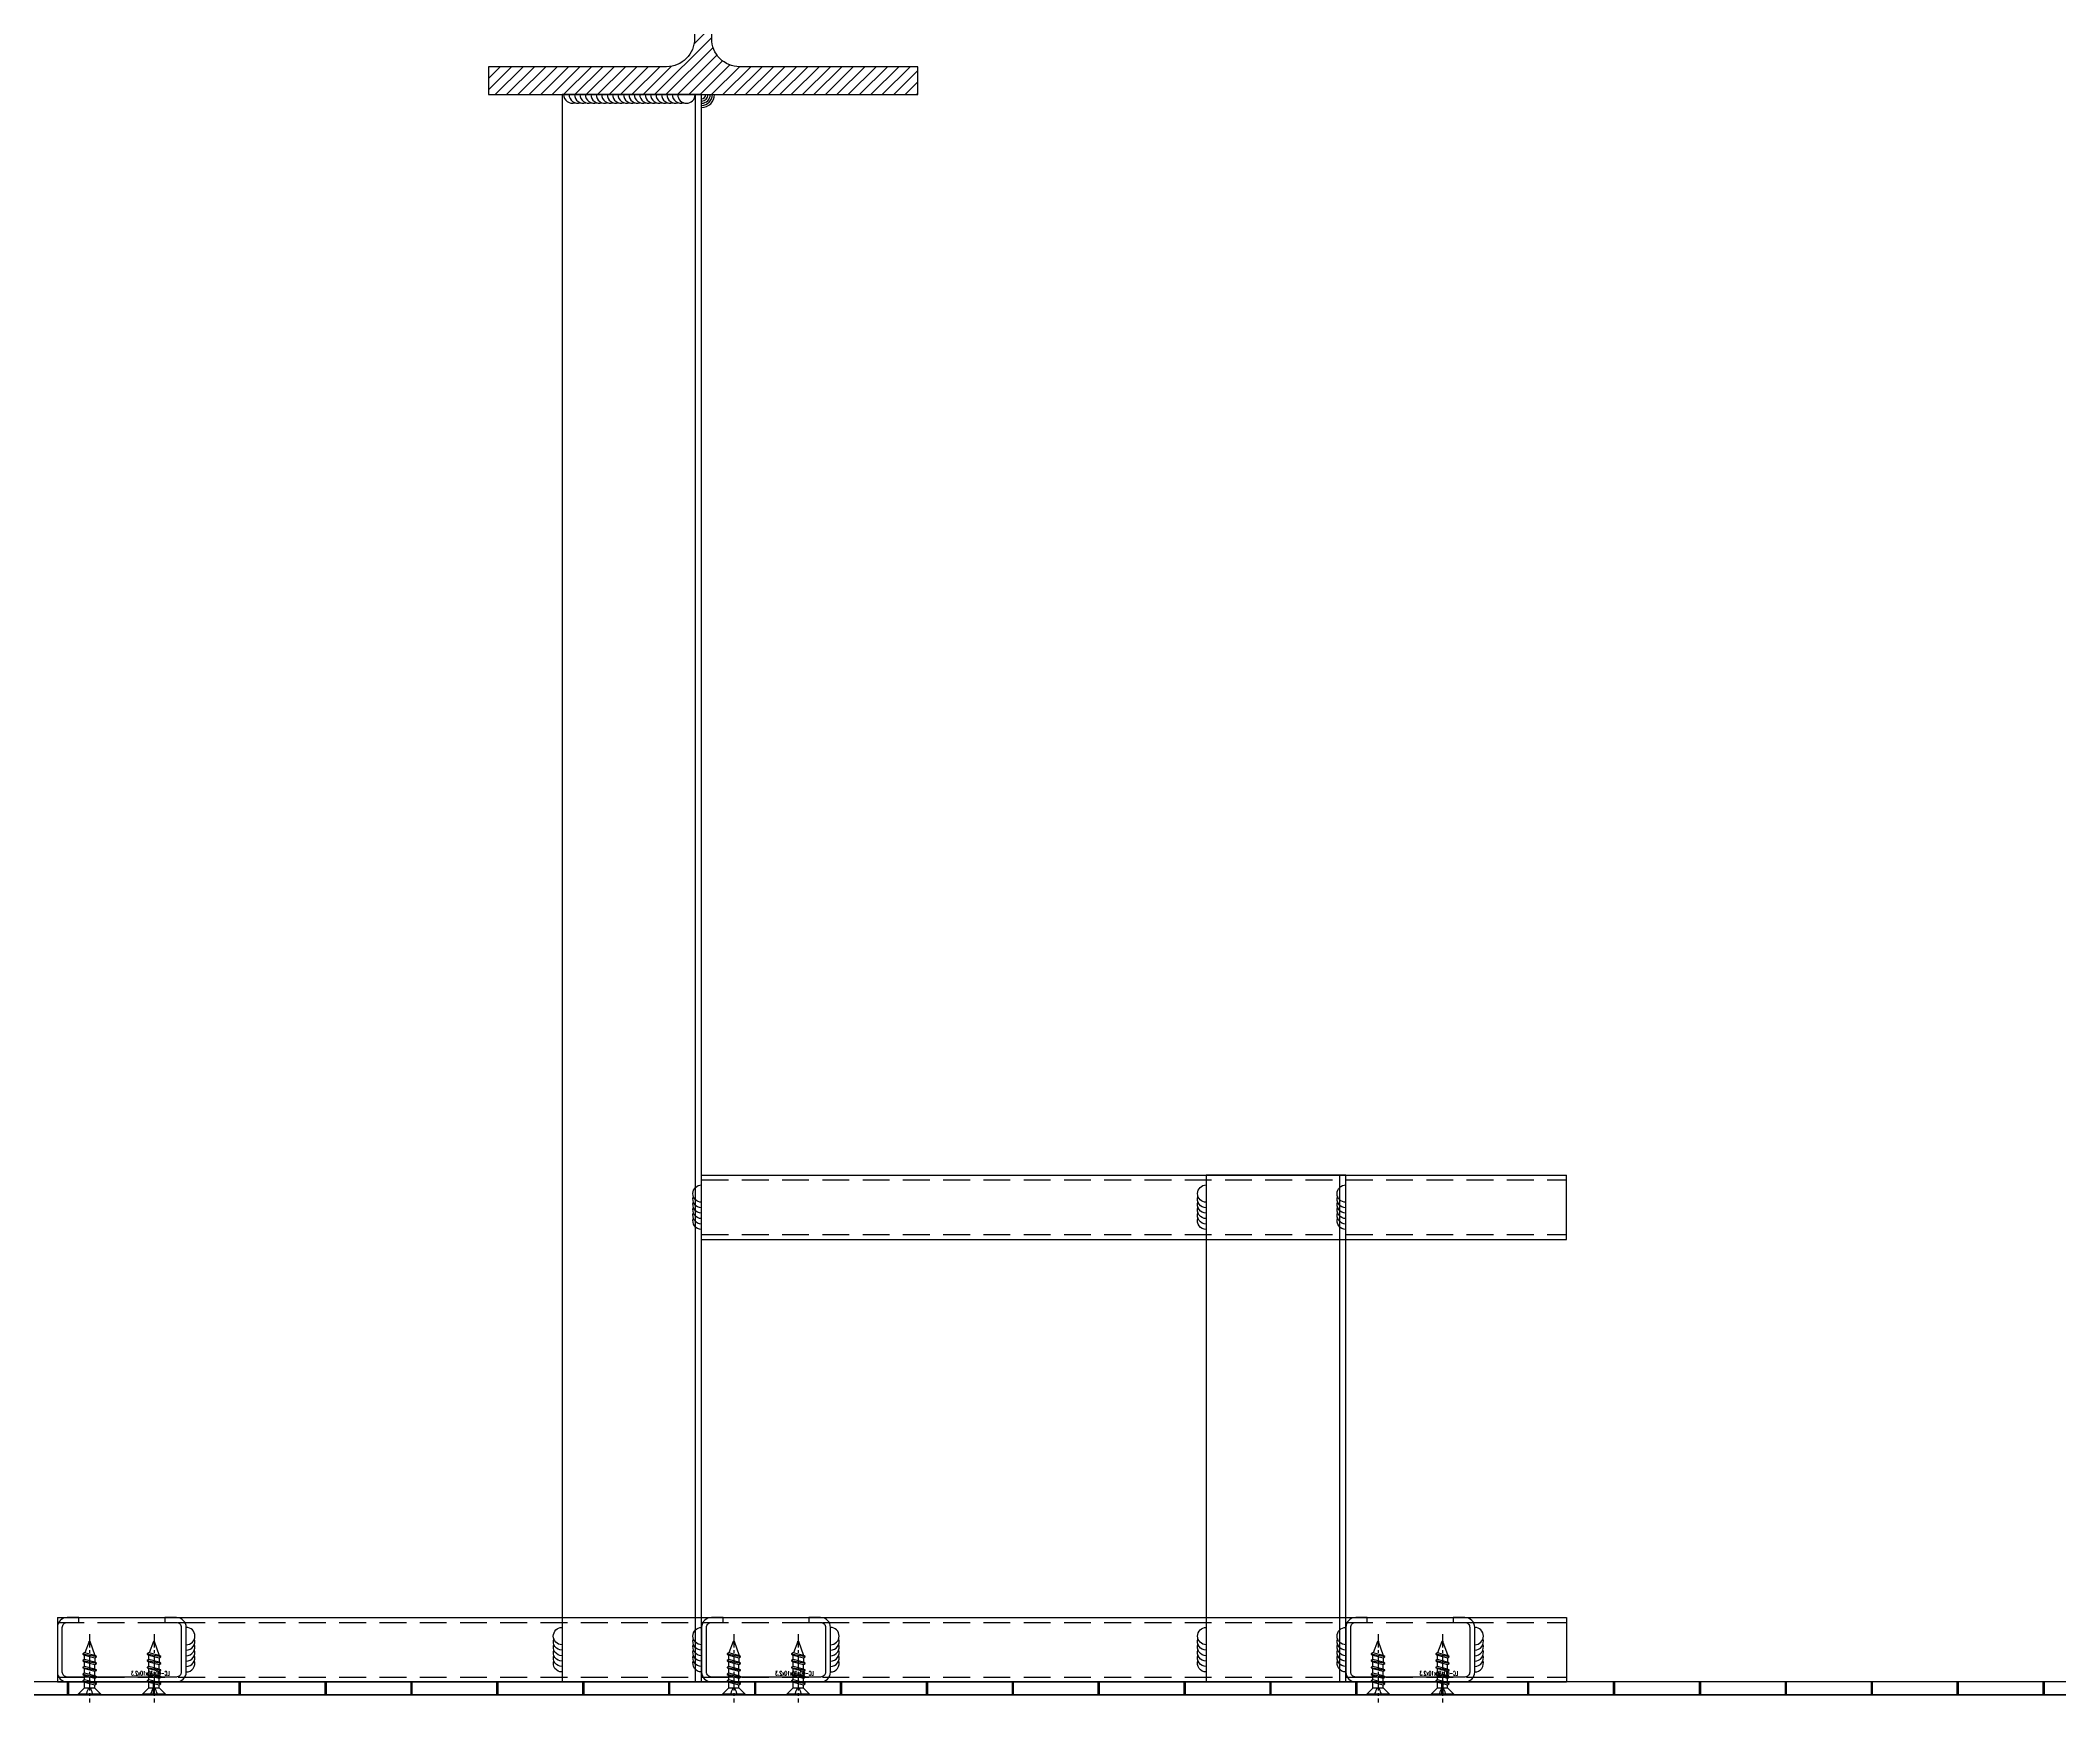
# Model space of a CAD drawing. Extents: x -3378 to 102197, y -3799 to 48702.
# Drawn here: x 59358 to 60298, y 47094 to 47868 of the extents above; entities that cross this region are included whole.
import ezdxf

# ---------------------------------------------------------------- set-up
doc = ezdxf.new("R2010")
doc.units = 0
doc.linetypes.add('CENTER', pattern=[2, 1.25, -0.25, 0.25, -0.25])
doc.linetypes.add('HIDDEN', pattern=[0.375, 0.25, -0.125])
for name, color, linetype in [('24WELD', 55, 'Continuous'), ('CENTER', 4, 'CENTER'), ('STRUCTURAL', 3, 'Continuous'), ('結構體 STRUCTURAL', 154, 'Continuous'), ('螺絲 固定五金 FASTENERS', 124, 'Continuous'), ('螺絲、螺栓', 4, 'Continuous'), ('視覺模型鋁擠型暫替', 4, 'Continuous'), ('金屬面材 METAL PANEL', 2, 'Continuous'), ('鐵件', 6, 'Continuous'), ('鐵件 STEEL', 20, 'Continuous')]:
    doc.layers.add(name, color=color, linetype=linetype)
doc.styles.add('romans', font='romans.shx', dxfattribs={"width": 0.5, "bigfont": ' chineset.shx'})

# ---------------------------------------------------------------- blocks, each defined once
blk = doc.blocks.new('H-400x200x8x13')
at = {"layer": '視覺模型鋁擠型暫替', "linetype": 'Continuous'}
h = blk.add_hatch(dxfattribs=at)
h.set_pattern_fill('ANSI31', color=1, scale=30, angle=180)
h.set_pattern_definition([(225, (85874.229, 995633.081), (2.65165043, -2.65165043), [])])
h.paths.add_polyline_path([(300, -400), (300, -387), (217, -387, -0.414214), (204, -374), (204, -26, -0.414214), (217, -13), (300, -13), (300, 0), (100, 0), (100, -13), (183, -13, -0.414214), (196, -26), (196, -374, -0.414214), (183, -387), (100, -387), (100, -400)])
blk.add_lwpolyline([(100, -13), (183, -13, -0.414214), (196, -26), (196, -374, -0.414214), (183, -387), (100, -387), (100, -400), (300, -400), (300, -387), (217, -387, -0.414214), (204, -374), (204, -26, -0.414214), (217, -13), (300, -13), (300, 0), (100, 0)], format="xyb", close=True, dxfattribs=at)
blk = doc.blocks.new('*u927')
at = {"layer": 'CENTER', "color": 0, "ltscale": 5}
blk.add_line((28.28, 0), (-3.62, 0), dxfattribs=at)
at = {"layer": '螺絲、螺栓', "color": 0, "linetype": 'ByBlock', "ltscale": 0.2}
for p, q in [((0.3, 5.3), (0.3, -5.3)), ((3.1, 2.5), (3.1, -2.5)), ((3.1, 2.39), (4.64, 2.39)), ((5.08, 3.15), (6.34, -3.15)), ((5.7, 2.39), (7.79, 2.39)), ((8.23, 3.15), (9.49, -3.15)), ((8.85, 2.39), (10.94, 2.39)), ((11.38, 3.15), (12.64, -3.15)), ((12, 2.39), (14.09, 2.39)), ((14.53, 3.15), (15.79, -3.15)), ((17.24, 2.39), (15.15, 2.39)), ((17.68, 3.15), (18.94, -3.15)), ((18.17, 2.61), (24.84, 0.24)), ((3.1, -2.39), (5.9, -2.39)), ((6.96, -2.39), (9.05, -2.39)), ((10.11, -2.39), (12.2, -2.39)), ((13.26, -2.39), (15.35, -2.39)), ((16.41, -2.39), (18.5, -2.39)), ((24.84, -0.23), (19.52, -2.25))]:
    blk.add_line(p, q, dxfattribs=at)
blk.add_lwpolyline([(3.1, -2.5), (0.3, -5.3), (0, -5.3), (0, 5.3), (0.3, 5.3), (3.1, 2.5)], dxfattribs=at)
blk.add_lwpolyline([(0, 1.61, -0.048054), (2.67, 0.68, -0.292428), (3.1, 0, -0.292428), (2.67, -0.68, -0.048054), (0, -1.61, -0.048054)], format="xyb", dxfattribs=at)
for points in [[(6.34, -3.15), (5.9, -2.39), (4.64, 2.39), (5.08, 3.15), (5.27, 3.15), (5.7, 2.39), (6.96, -2.39), (6.53, -3.15)], [(9.49, -3.15), (9.05, -2.39), (7.79, 2.39), (8.23, 3.15), (8.42, 3.15), (8.85, 2.39), (10.11, -2.39), (9.68, -3.15)], [(12.64, -3.15), (12.2, -2.39), (10.94, 2.39), (11.38, 3.15), (11.57, 3.15), (12, 2.39), (13.26, -2.39), (12.83, -3.15)], [(15.79, -3.15), (15.35, -2.39), (14.09, 2.39), (14.53, 3.15), (14.72, 3.15), (15.15, 2.39), (16.41, -2.39), (15.98, -3.15)], [(18.94, -3.15), (18.5, -2.39), (17.24, 2.39), (17.68, 3.15), (17.87, 3.15), (18.3, 2.39), (19.56, -2.39), (19.13, -3.15)]]:
    blk.add_lwpolyline(points, close=True, dxfattribs=at)
blk.add_arc((24.75, 0), 0.252, 292.16272, 69.4623, dxfattribs=at)
blk = doc.blocks.new('*U929')
blk.add_blockref('*u927', (0, 0))
blk = doc.blocks.new('St-LC-60x30x10x2_3')
at = {"layer": 'STRUCTURAL', "color": 0, "linetype": 'ByBlock', "lineweight": -2}
blk.add_lwpolyline([(14.83, 38.37), (14.83, 36.07), (9.43, 36.07, 0.414214), (7.13, 33.77), (7.13, 12.97, 0.414214), (9.43, 10.67), (60.23, 10.67, 0.414214), (62.53, 12.97), (62.53, 33.77, 0.414214), (60.23, 36.07), (54.83, 36.07), (54.83, 38.37), (60.23, 38.37, -0.414214), (64.83, 33.77), (64.83, 12.97, -0.414214), (60.23, 8.37), (9.43, 8.37, -0.414214), (4.83, 12.97), (4.83, 33.77, -0.414214), (9.43, 38.37)], format="xyb", close=True, dxfattribs=at)
at = {"layer": 'Defpoints', "color": 0, "linetype": 'ByBlock', "lineweight": -2, "style": 'romans', "width": 0.6}
blk.add_text('LC-60x30x10x2.3', height=2, rotation=360, dxfattribs=at).set_placement((12.56, 11.41))
blk = doc.blocks.new('*U221')
at = {"layer": '鐵件'}
for p, q in [((-290.95, 0), (411.73, 0)), ((-290.95, -30), (-290.95, 0)), ((411.73, -30), (411.73, 0)), ((-290.95, -30), (411.73, -30))]:
    blk.add_line(p, q, dxfattribs=at)
at = {"layer": '鐵件', "linetype": 'HIDDEN', "ltscale": 50}
for p, q in [((-290.95, -2.3), (411.73, -2.3)), ((-290.95, -27.7), (411.73, -27.7))]:
    blk.add_line(p, q, dxfattribs=at)
blk = doc.blocks.new('*U229')
at = {"layer": '鐵件'}
for p, q in [((9.05, 0), (411.73, 0)), ((9.05, -30), (9.05, 0)), ((411.73, -30), (411.73, 0)), ((9.05, -30), (411.73, -30))]:
    blk.add_line(p, q, dxfattribs=at)
at = {"layer": '鐵件', "linetype": 'HIDDEN', "ltscale": 50}
for p, q in [((9.05, -2.3), (411.73, -2.3)), ((9.05, -27.7), (411.73, -27.7))]:
    blk.add_line(p, q, dxfattribs=at)
blk = doc.blocks.new('*U497')
for centre, end in [((-0.29, -9), 16.35291), ((-0.21, -6.5), 16.35291), ((-0.13, -4), 88.14306), ((-0.53, -16.49), 16.35291), ((-0.45, -13.99), 16.35291), ((-0.37, -11.49), 16.35291)]:
    blk.add_arc(centre, 4, 268.14306, end)
blk = doc.blocks.new('*U498')
for centre, end in [((-0.29, -9), 16.35291), ((-0.21, -6.5), 16.35291), ((-0.13, -4), 88.14306), ((-0.53, -16.49), 16.35291), ((-0.45, -13.99), 16.35291), ((-0.37, -11.49), 16.35291)]:
    blk.add_arc(centre, 4, 268.14306, end)
blk = doc.blocks.new('*U499')
for centre, end in [((-0.29, -9), 16.35291), ((-0.21, -6.5), 16.35291), ((-0.13, -4), 88.14306), ((-0.53, -16.49), 16.35291), ((-0.45, -13.99), 16.35291), ((-0.37, -11.49), 16.35291)]:
    blk.add_arc(centre, 4, 268.14306, end)
blk = doc.blocks.new('*U500')
for centre, end in [((-0.29, -9), 16.35291), ((-0.21, -6.5), 16.35291), ((-0.13, -4), 88.14306), ((-0.53, -16.49), 16.35291), ((-0.45, -13.99), 16.35291), ((-0.37, -11.49), 16.35291)]:
    blk.add_arc(centre, 4, 268.14306, end)
blk = doc.blocks.new('*U501')
for centre, end in [((-0.29, -9), 16.35291), ((-0.21, -6.5), 16.35291), ((-0.13, -4), 88.14306), ((-0.53, -16.49), 16.35291), ((-0.45, -13.99), 16.35291), ((-0.37, -11.49), 16.35291)]:
    blk.add_arc(centre, 4, 268.14306, end)
blk = doc.blocks.new('*U502')
for centre, end in [((-0.29, -9), 16.35291), ((-0.21, -6.5), 16.35291), ((-0.13, -4), 88.14306), ((-0.53, -16.49), 16.35291), ((-0.45, -13.99), 16.35291), ((-0.37, -11.49), 16.35291)]:
    blk.add_arc(centre, 4, 268.14306, end)
blk = doc.blocks.new('*U503')
for centre, end in [((-0.29, -9), 16.35291), ((-0.21, -6.5), 16.35291), ((-0.13, -4), 88.14306), ((-0.53, -16.49), 16.35291), ((-0.45, -13.99), 16.35291), ((-0.37, -11.49), 16.35291)]:
    blk.add_arc(centre, 4, 268.14306, end)
blk = doc.blocks.new('*U504')
for centre, end in [((-0.29, -9), 16.35291), ((-0.21, -6.5), 16.35291), ((-0.13, -4), 88.14306), ((-0.53, -16.49), 16.35291), ((-0.45, -13.99), 16.35291), ((-0.37, -11.49), 16.35291)]:
    blk.add_arc(centre, 4, 268.14306, end)
blk = doc.blocks.new('*U510')
for centre, end in [((-0.29, -9), 16.35291), ((-0.21, -6.5), 16.35291), ((-0.13, -4), 88.14306), ((-0.53, -16.49), 16.35291), ((-0.45, -13.99), 16.35291), ((-0.37, -11.49), 16.35291)]:
    blk.add_arc(centre, 4, 268.14306, end)
blk = doc.blocks.new('*U511')
for centre, end in [((-0.29, -9), 16.35291), ((-0.21, -6.5), 16.35291), ((-0.13, -4), 88.14306), ((-0.53, -16.49), 16.35291), ((-0.45, -13.99), 16.35291), ((-0.37, -11.49), 16.35291)]:
    blk.add_arc(centre, 4, 268.14306, end)
blk = doc.blocks.new('*U545')
for centre, end in [((-56.47, 1.83), 286.35291), ((-53.97, 1.75), 286.35291), ((-51.47, 1.67), 286.35291), ((-48.97, 1.59), 286.35291), ((-46.48, 1.51), 286.35291), ((-43.98, 1.43), 286.35291), ((-41.48, 1.34), 286.35291), ((-38.98, 1.26), 286.35291), ((-36.48, 1.18), 286.35291), ((-33.98, 1.1), 286.35291), ((-31.48, 1.02), 286.35291), ((-28.98, 0.94), 286.35291), ((-26.49, 0.86), 286.35291), ((-23.99, 0.78), 286.35291), ((-21.49, 0.7), 286.35291), ((-18.99, 0.62), 286.35291), ((-16.49, 0.53), 286.35291), ((-13.99, 0.45), 286.35291), ((-11.49, 0.37), 286.35291), ((-9, 0.29), 286.35291), ((-6.5, 0.21), 286.35291), ((-4, 0.13), 358.14306)]:
    blk.add_arc(centre, 4, 178.14306, end)

msp = doc.modelspace()

# ---------------------------------------------------------------- hatches: boundary and pattern name
at = {"layer": '結構體 STRUCTURAL', "ltscale": 50}
h = msp.add_hatch(dxfattribs=at)
h.set_pattern_fill('JIS_LC_20', color=256, scale=2, angle=45)
h.set_pattern_definition([(90, (7730.72, -36166.996), (-40, 0), []), (90, (7731.287, -36166.43), (-40, 0), [])])
h.paths.add_polyline_path([(70701.113, 47104.077), (59316.038, 47104.077), (59316.038, 47098.077), (70701.113, 47098.077)])

# ---------------------------------------------------------------- linework, layer by layer
at = {"layer": '結構體 STRUCTURAL', "elevation": 0}
msp.add_lwpolyline([(59316.038, 47104.077), (59316.038, 47098.077), (70701.113, 47098.077), (70701.113, 47104.077)], close=True, dxfattribs=at)
at = {"layer": '視覺模型鋁擠型暫替', "color": 1, "linetype": 'Continuous'}
msp.add_line((61885.836, 47098.098, 0), (59101.111, 47098.077, 0), dxfattribs=at)
at = {"layer": '金屬面材 METAL PANEL'}
for radius in [2, 3, 4, 5, 6]:
    msp.add_arc((59666.038, 47843.085, 0), radius, 270, 0, dxfattribs=at)
at = {"layer": '鐵件 STEEL'}
for p, q in [((59663.038, 47843.085, 0), (59663.038, 47104.077, 0)), ((59963.038, 47340.077, 0), (59963.038, 47104.077, 0))]:
    msp.add_line(p, q, dxfattribs=at)
at = {"layer": '鐵件 STEEL', "elevation": 0}
for points in [[(59601.038, 47104.077), (59666.038, 47104.077), (59666.038, 47843.085), (59601.038, 47843.085)], [(59901.038, 47104.077), (59966.038, 47104.077), (59966.038, 47340.077), (59901.038, 47340.077)]]:
    msp.add_lwpolyline(points, close=True, dxfattribs=at)

# ---------------------------------------------------------------- block references
at = {"layer": '24WELD', "yscale": 1.012500000000001, "zscale": 1.012500000000001}
for name, p, xscale, rotation in [('*U545', (59663.038, 47843.085, 0), 1.012500000000001, 1.85693719835422), ('*U501', (59666.038, 47335.477, 0), -1.012500000000001, 358.1430628016458), ('*U510', (59901.038, 47335.477, 0), -1.012500000000001, 358.1430628016458), ('*U511', (59966.038, 47335.477, 0), -1.012500000000001, 358.1430628016458), ('*U497', (59426.038, 47129.477, 0), 1.012500000000001, 1.85693719835422), ('*U498', (59601.038, 47129.477, 0), -1.012500000000001, 358.1430628016458), ('*U499', (59666.038, 47129.477, 0), -1.012500000000001, 358.1430628016458), ('*U500', (59726.038, 47129.477, 0), 1.012500000000001, 1.856937198354223), ('*U502', (59901.038, 47129.477, 0), -1.012500000000001, 358.1430628016458), ('*U503', (59966.038, 47129.477, 0), -1.012500000000001, 358.1430628016458), ('*U504', (60026.038, 47129.477, 0), 1.012500000000001, 1.856937198354223)]:
    msp.add_blockref(name, p, dxfattribs=dict(at, xscale=xscale, rotation=rotation))
at = {"layer": '螺絲 固定五金 FASTENERS', "xscale": -1, "rotation": 270}
for p in [(59381.038, 47098.077, 0), (59411.038, 47098.077, 0), (59681.038, 47098.077, 0), (59711.038, 47098.077, 0), (59981.038, 47098.077, 0), (60011.038, 47098.077, 0)]:
    msp.add_blockref('*U929', p, dxfattribs=at)
at = {"layer": '螺絲、螺栓'}
msp.add_blockref('*U229', (59656.992, 47340.077, 0), dxfattribs=at)
at = {"layer": '螺絲、螺栓', "xscale": -1, "rotation": 180}
msp.add_blockref('*U221', (59656.992, 47104.077, 0), dxfattribs=at)
at = {"layer": '視覺模型鋁擠型暫替', "linetype": 'Continuous'}
msp.add_blockref('H-400x200x8x13', (59466.724, 48243.085, 0), dxfattribs=at)
at = {"layer": '鐵件', "xscale": -1}
for p in [(59430.865, 47095.707, 0), (59730.865, 47095.707, 0), (60030.865, 47095.707, 0)]:
    msp.add_blockref('St-LC-60x30x10x2_3', p, dxfattribs=at)

doc.saveas('drawing.dxf')
